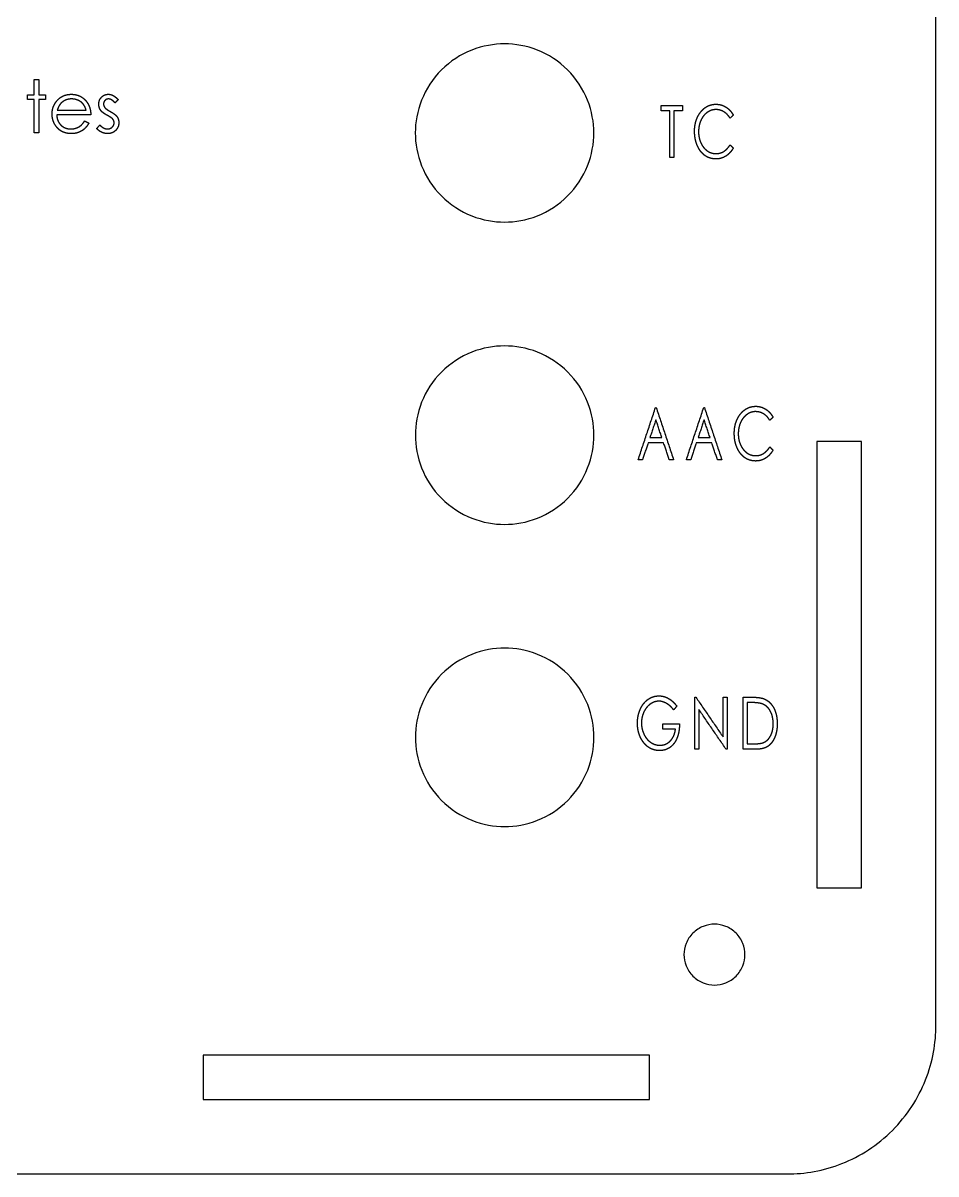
# Model space of a CAD drawing. Header units: millimetres. Extents: x 7 to 294, y -256 to -4.
# Drawn here: x 232.8 to 294.1, y -144.5 to -67.1 of the extents above; entities that cross this region are included whole.
import ezdxf

# ---------------------------------------------------------------- set-up
doc = ezdxf.new("R2010")
doc.units = ezdxf.units.MM
for name, color, linetype in [('path162', 7, 'CONTINUOUS'), ('path164', 7, 'CONTINUOUS'), ('path166', 7, 'CONTINUOUS'), ('path168', 7, 'CONTINUOUS'), ('path182', 7, 'CONTINUOUS'), ('path184', 7, 'CONTINUOUS'), ('path186', 7, 'CONTINUOUS'), ('path198', 7, 'CONTINUOUS'), ('path214', 7, 'CONTINUOUS'), ('path216', 7, 'CONTINUOUS'), ('path218', 7, 'CONTINUOUS'), ('path219', 7, 'CONTINUOUS'), ('path220', 7, 'CONTINUOUS'), ('path222', 7, 'CONTINUOUS'), ('path224', 7, 'CONTINUOUS'), ('path226', 7, 'CONTINUOUS'), ('path228', 7, 'CONTINUOUS'), ('path229', 7, 'CONTINUOUS'), ('path258', 7, 'CONTINUOUS'), ('path27_7', 7, 'CONTINUOUS'), ('path30_2', 7, 'CONTINUOUS'), ('path33_5', 7, 'CONTINUOUS'), ('path36_7', 7, 'CONTINUOUS'), ('path49', 7, 'CONTINUOUS'), ('path52', 7, 'CONTINUOUS'), ('path52_0', 7, 'CONTINUOUS'), ('path62', 7, 'CONTINUOUS'), ('path65', 7, 'CONTINUOUS'), ('path68', 7, 'CONTINUOUS'), ('path70', 7, 'CONTINUOUS')]:
    doc.layers.add(name, color=color, linetype=linetype)

msp = doc.modelspace()

# ---------------------------------------------------------------- linework, layer by layer
at = {"layer": 'path162'}
for points in [[(233.497, -70.9082), (233.811, -70.9082)], [(233.497, -71.9402), (233.497, -70.9082)], [(233.811, -70.9082), (233.811, -71.9402)], [(233.049, -72.2543), (233.049, -71.9402)], [(233.049, -71.9402), (233.497, -71.9402)], [(233.811, -71.9402), (234.26, -71.9402)], [(234.26, -71.9402), (234.26, -72.2543)], [(233.497, -72.2543), (233.049, -72.2543)], [(233.497, -74.4979), (233.497, -72.2543)], [(234.26, -72.2543), (233.811, -72.2543)], [(233.811, -72.2543), (233.811, -74.4979)], [(233.811, -74.4979), (233.497, -74.4979)]]:
    msp.add_open_spline(points, degree=1, dxfattribs=at)
at = {"layer": 'path164'}
for points in [[(235.44, -72.0144), (235.569, -71.9625)], [(235.569, -71.9625), (235.706, -71.9247)], [(235.706, -71.9247), (235.85, -71.903)], [(235.85, -71.903), (236.003, -71.8953)], [(236.003, -71.8953), (236.16, -71.903)], [(236.16, -71.903), (236.31, -71.9268)], [(236.31, -71.9268), (236.45, -71.9661)], [(236.45, -71.9661), (236.583, -72.0208)], [(234.783, -72.773), (234.824, -72.6679)], [(234.824, -72.6679), (234.874, -72.5662)], [(234.874, -72.5662), (234.935, -72.4673)], [(234.935, -72.4673), (235.003, -72.372)], [(235.003, -72.372), (235.101, -72.2605)], [(235.101, -72.2605), (235.206, -72.1631)], [(235.206, -72.1631), (235.319, -72.0817)], [(235.319, -72.0817), (235.44, -72.0144)], [(236.583, -72.0208), (236.708, -72.0916)], [(236.708, -72.0916), (236.824, -72.1785)], [(236.824, -72.1785), (236.933, -72.2809)], [(236.933, -72.2809), (237.033, -72.3987)], [(237.033, -72.3987), (237.098, -72.4905)], [(237.098, -72.4905), (237.153, -72.5873)], [(237.153, -72.5873), (237.201, -72.6903)], [(237.201, -72.6903), (237.239, -72.7983)], [(234.709, -73.226), (234.714, -73.1082)], [(234.715, -73.3515), (234.709, -73.226)], [(234.714, -73.1082), (234.727, -72.9932)], [(234.73, -73.4742), (234.715, -73.3515)], [(234.727, -72.9932), (234.75, -72.8817)], [(234.757, -73.5926), (234.73, -73.4742)], [(234.75, -72.8817), (234.783, -72.773)], [(237.311, -73.2863), (235.023, -73.2863)], [(235.023, -73.2863), (235.029, -73.3872)], [(235.029, -73.3872), (235.043, -73.484)], [(235.043, -73.484), (235.066, -73.5758)], [(237.239, -72.7983), (237.27, -72.9119)], [(237.27, -72.9119), (237.293, -73.0311)], [(237.293, -73.0311), (237.306, -73.1559)], [(237.306, -73.1559), (237.311, -73.2863)], [(234.794, -73.7083), (234.757, -73.5926)], [(234.842, -73.8212), (234.794, -73.7083)], [(234.9, -73.9306), (234.842, -73.8212)], [(234.97, -74.0365), (234.9, -73.9306)], [(235.05, -74.1388), (234.97, -74.0365)], [(235.139, -74.2335), (235.05, -74.1388)], [(235.066, -73.5758), (235.097, -73.6628)], [(235.097, -73.6628), (235.134, -73.7448)], [(235.134, -73.7448), (235.181, -73.8226)], [(235.237, -74.3155), (235.139, -74.2335)], [(235.181, -73.8226), (235.235, -73.8956)], [(235.235, -73.8956), (235.298, -73.9643)], [(235.298, -73.9643), (235.367, -74.026)], [(235.367, -74.026), (235.439, -74.08)], [(235.439, -74.08), (235.515, -74.1255)], [(235.515, -74.1255), (235.596, -74.1627)], [(235.596, -74.1627), (235.68, -74.1914)], [(235.68, -74.1914), (235.768, -74.2118)], [(235.768, -74.2118), (235.86, -74.2245)], [(235.86, -74.2245), (235.956, -74.2287)], [(235.956, -74.2287), (236.05, -74.2253)], [(236.05, -74.2253), (236.142, -74.2142)], [(236.142, -74.2142), (236.233, -74.1951)], [(236.233, -74.1951), (236.323, -74.1692)], [(236.323, -74.1692), (236.409, -74.1369)], [(236.409, -74.1369), (236.488, -74.0991)], [(236.488, -74.0991), (236.561, -74.057)], [(236.561, -74.057), (236.626, -74.0101)], [(236.626, -74.0101), (236.69, -73.9533)], [(236.69, -73.9533), (236.757, -73.8804)], [(236.757, -73.8804), (236.826, -73.7934)], [(236.872, -74.2343), (236.783, -74.3051)], [(236.826, -73.7934), (236.898, -73.6904)], [(236.956, -74.153), (236.872, -74.2343)], [(236.898, -73.6902), (237.177, -73.8368)], [(237.035, -74.059), (236.956, -74.153)], [(237.108, -73.9539), (237.035, -74.059)], [(237.177, -73.8368), (237.108, -73.9539)], [(235.343, -74.3849), (235.237, -74.3155)], [(235.456, -74.4417), (235.343, -74.3849)], [(235.579, -74.4859), (235.456, -74.4417)], [(235.709, -74.5174), (235.579, -74.4859)], [(235.848, -74.5365), (235.709, -74.5174)], [(235.995, -74.5428), (235.848, -74.5365)], [(236.128, -74.5381), (235.995, -74.5428)], [(236.253, -74.5232), (236.128, -74.5381)], [(236.372, -74.4986), (236.253, -74.5232)], [(236.483, -74.4643), (236.372, -74.4986)], [(236.589, -74.4201), (236.483, -74.4643)], [(236.689, -74.3668), (236.589, -74.4201)], [(236.783, -74.3051), (236.689, -74.3668)]]:
    msp.add_open_spline(points, degree=1, dxfattribs=at)
at = {"layer": 'path166'}
for points in [[(235.147, -72.7353), (235.113, -72.8089)], [(235.184, -72.6665), (235.147, -72.7353)], [(235.223, -72.6041), (235.184, -72.6665)], [(235.266, -72.5474), (235.223, -72.6041)], [(235.311, -72.4955), (235.266, -72.5474)], [(235.36, -72.4492), (235.311, -72.4955)], [(235.431, -72.3931), (235.36, -72.4492)], [(235.505, -72.344), (235.431, -72.3931)], [(235.582, -72.3034), (235.505, -72.344)], [(235.663, -72.269), (235.582, -72.3034)], [(235.747, -72.2431), (235.663, -72.269)], [(235.834, -72.224), (235.747, -72.2431)], [(235.925, -72.2129), (235.834, -72.224)], [(236.019, -72.2095), (235.925, -72.2129)], [(236.134, -72.215), (236.019, -72.2095)], [(236.246, -72.2333), (236.134, -72.215)], [(236.357, -72.2627), (236.246, -72.2333)], [(236.463, -72.3048), (236.357, -72.2627)], [(236.563, -72.356), (236.463, -72.3048)], [(236.653, -72.4149), (236.563, -72.356)], [(236.733, -72.4815), (236.653, -72.4149)], [(236.802, -72.5558), (236.733, -72.4815)], [(236.862, -72.64), (236.802, -72.5558)], [(236.915, -72.7374), (236.862, -72.64)], [(236.96, -72.8482), (236.915, -72.7374)], [(235.083, -72.8874), (235.056, -72.9722)], [(235.056, -72.9722), (236.997, -72.9722)], [(235.113, -72.8089), (235.083, -72.8874)], [(236.997, -72.9723), (236.96, -72.8482)]]:
    msp.add_open_spline(points, degree=1, dxfattribs=at)
at = {"layer": 'path168'}
for points in [[(238.131, -72.0036), (238.184, -71.9706)], [(238.184, -71.9706), (238.24, -71.9433)], [(238.24, -71.9433), (238.3, -71.9221)], [(238.3, -71.9221), (238.362, -71.9073)], [(238.362, -71.9073), (238.428, -71.8983)], [(238.428, -71.8983), (238.496, -71.8954)], [(238.496, -71.8954), (238.578, -71.901)], [(238.578, -71.901), (238.659, -71.9179)], [(238.659, -71.9179), (238.741, -71.9466)], [(238.741, -71.9466), (238.823, -71.9866)], [(237.85, -72.5666), (237.853, -72.4958)], [(237.857, -72.6745), (237.85, -72.5666)], [(237.853, -72.4958), (237.861, -72.4285)], [(237.879, -72.7755), (237.857, -72.6745)], [(237.861, -72.4285), (237.876, -72.3639)], [(237.876, -72.3639), (237.896, -72.3022)], [(237.896, -72.3022), (237.921, -72.2441)], [(237.921, -72.2441), (237.953, -72.1887)], [(237.953, -72.1887), (237.99, -72.1361)], [(237.99, -72.1361), (238.033, -72.087)], [(238.033, -72.087), (238.081, -72.0421)], [(238.081, -72.0421), (238.131, -72.0036)], [(238.17, -72.4868), (238.164, -72.5535)], [(238.164, -72.5535), (238.17, -72.6137)], [(238.189, -72.4245), (238.17, -72.4868)], [(238.17, -72.6137), (238.186, -72.6719)], [(238.186, -72.6719), (238.213, -72.7294)], [(238.219, -72.367), (238.189, -72.4245)], [(238.213, -72.7294), (238.251, -72.7855)], [(238.262, -72.313), (238.219, -72.367)], [(238.313, -72.2674), (238.262, -72.313)], [(238.369, -72.2351), (238.313, -72.2674)], [(238.43, -72.2156), (238.369, -72.2351)], [(238.496, -72.2092), (238.43, -72.2156)], [(238.55, -72.2135), (238.496, -72.2092)], [(238.605, -72.2262), (238.55, -72.2135)], [(238.66, -72.2473), (238.605, -72.2262)], [(238.715, -72.2768), (238.66, -72.2473)], [(238.77, -72.3146), (238.715, -72.2768)], [(238.826, -72.3609), (238.77, -72.3146)], [(238.823, -71.9866), (238.904, -72.0378)], [(238.882, -72.4156), (238.826, -72.3609)], [(238.938, -72.4787), (238.882, -72.4156)], [(238.904, -72.0378), (238.986, -72.1002)], [(239.151, -72.2593), (238.938, -72.4787)], [(238.986, -72.1002), (239.069, -72.1738)], [(239.069, -72.1738), (239.151, -72.2593)], [(237.916, -72.8716), (237.879, -72.7755)], [(237.967, -72.9606), (237.916, -72.8716)], [(237.999, -73.0034), (237.967, -72.9606)], [(238.039, -73.0468), (237.999, -73.0034)], [(238.083, -73.0903), (238.039, -73.0468)], [(238.135, -73.1338), (238.083, -73.0903)], [(238.194, -73.1772), (238.135, -73.1338)], [(238.259, -73.2214), (238.194, -73.1772)], [(238.251, -72.7855), (238.276, -72.8143)], [(238.33, -73.2656), (238.259, -73.2214)], [(238.276, -72.8143), (238.306, -72.8437)], [(238.306, -72.8437), (238.343, -72.8753)], [(238.408, -73.3098), (238.33, -73.2656)], [(238.343, -72.8753), (238.386, -72.9075)], [(238.386, -72.9075), (238.435, -72.9412)], [(238.48, -73.349), (238.408, -73.3098)], [(238.435, -72.9412), (238.489, -72.9755)], [(238.545, -73.3862), (238.48, -73.349)], [(238.489, -72.9755), (238.55, -73.012)], [(238.604, -73.4212), (238.545, -73.3862)], [(238.55, -73.012), (238.616, -73.0491)], [(238.656, -73.4549), (238.604, -73.4212)], [(238.616, -73.0491), (238.698, -73.0954)], [(238.701, -73.4872), (238.656, -73.4549)], [(238.698, -73.0954), (238.772, -73.141)], [(238.74, -73.518), (238.701, -73.4872)], [(238.771, -73.5467), (238.74, -73.518)], [(238.772, -73.141), (238.84, -73.1866)], [(238.84, -73.1866), (238.901, -73.2314)], [(238.901, -73.2314), (238.955, -73.2763)], [(238.955, -73.2763), (239.003, -73.3205)], [(239.003, -73.3205), (239.043, -73.3647)], [(239.043, -73.3647), (239.077, -73.4081)], [(239.077, -73.4081), (239.129, -73.4986)], [(239.129, -73.4986), (239.167, -73.5946)], [(237.715, -74.1963), (237.924, -73.9593)], [(237.783, -74.2727), (237.715, -74.1963)], [(237.86, -74.3407), (237.783, -74.2727)], [(237.924, -73.9593), (237.984, -74.0224)], [(237.984, -74.0224), (238.045, -74.0771)], [(238.045, -74.0771), (238.107, -74.1234)], [(238.107, -74.1234), (238.17, -74.1612)], [(238.17, -74.1612), (238.233, -74.1907)], [(238.233, -74.1907), (238.299, -74.2118)], [(238.299, -74.2118), (238.364, -74.2245)], [(238.364, -74.2245), (238.43, -74.2288)], [(238.43, -74.2288), (238.521, -74.2211)], [(238.521, -74.2211), (238.604, -74.1981)], [(238.604, -74.1981), (238.681, -74.1602)], [(238.681, -74.1602), (238.75, -74.1062)], [(238.75, -74.1062), (238.808, -74.0424)], [(238.796, -73.5734), (238.771, -73.5467)], [(238.834, -73.6288), (238.796, -73.5734)], [(238.808, -74.0424), (238.849, -73.9723)], [(238.86, -73.6877), (238.834, -73.6288)], [(238.849, -73.9723), (238.874, -73.898)], [(238.876, -73.7508), (238.86, -73.6877)], [(238.874, -73.898), (238.882, -73.8174)], [(238.882, -73.8174), (238.876, -73.7508)], [(239.032, -74.2726), (238.982, -74.328)], [(239.076, -74.2144), (239.032, -74.2726)], [(239.112, -74.1534), (239.076, -74.2144)], [(239.143, -74.0889), (239.112, -74.1534)], [(239.166, -74.0223), (239.143, -74.0889)], [(239.183, -73.9522), (239.166, -74.0223)], [(239.167, -73.5946), (239.188, -73.6963)], [(239.193, -73.8793), (239.183, -73.9522)], [(239.188, -73.6963), (239.196, -73.8035)], [(239.196, -73.8035), (239.193, -73.8793)], [(237.945, -74.4003), (237.86, -74.3407)], [(238.038, -74.4508), (237.945, -74.4003)], [(238.137, -74.4907), (238.038, -74.4508)], [(238.238, -74.5195), (238.137, -74.4907)], [(238.341, -74.537), (238.238, -74.5195)], [(238.447, -74.5425), (238.341, -74.537)], [(238.525, -74.5391), (238.447, -74.5425)], [(238.6, -74.5293), (238.525, -74.5391)], [(238.672, -74.5124), (238.6, -74.5293)], [(238.741, -74.4886), (238.672, -74.5124)], [(238.806, -74.4584), (238.741, -74.4886)], [(238.868, -74.422), (238.806, -74.4584)], [(238.926, -74.3785), (238.868, -74.422)], [(238.982, -74.328), (238.926, -74.3785)]]:
    msp.add_open_spline(points, degree=1, dxfattribs=at)
at = {"layer": 'path182'}
for points in [[(271.12, -74.4979), (271.12, -73.7921), (270.991, -73.0299), (270.697, -72.2915), (270.405, -71.5536), (269.947, -70.8448), (269.36, -70.2604), (268.775, -69.6742), (268.066, -69.217), (267.327, -68.9265), (266.588, -68.6336), (265.826, -68.505), (265.12, -68.5059), (264.415, -68.505), (263.652, -68.6336), (262.913, -68.9265), (262.175, -69.217), (261.466, -69.6742), (260.881, -70.2604), (260.293, -70.8448), (259.835, -71.5536), (259.544, -72.2915), (259.25, -73.0299), (259.12, -73.7921), (259.12, -74.4979)], [(259.12, -74.4979), (259.12, -75.2037), (259.25, -75.9659), (259.544, -76.7043), (259.835, -77.4422), (260.293, -78.1511), (260.881, -78.7354), (261.466, -79.3217), (262.175, -79.7789), (262.913, -80.0693), (263.652, -80.3623), (264.415, -80.4908), (265.12, -80.4899), (265.826, -80.4908), (266.588, -80.3623), (267.327, -80.0693), (268.066, -79.7789), (268.775, -79.3217), (269.36, -78.7354), (269.947, -78.1511), (270.405, -77.4422), (270.697, -76.7043), (270.991, -75.9659), (271.12, -75.2037), (271.12, -74.4979)]]:
    msp.add_open_spline(points, degree=3, knots=[0, 0, 0, 0, 0.392367, 0.392367, 0.392367, 0.784734, 0.784734, 0.784734, 1.1771, 1.1771, 1.1771, 1.56947, 1.56947, 1.56947, 1.96184, 1.96184, 1.96184, 2.3542, 2.3542, 2.3542, 2.74657, 2.74657, 2.74657, 3.13894, 3.13894, 3.13894, 3.13894], dxfattribs=at)
at = {"layer": 'path184'}
for points in [[(271.124, -94.8179), (271.125, -94.1117), (270.996, -93.3487), (270.703, -92.6093), (270.412, -91.8705), (269.954, -91.1605), (269.367, -90.5753), (268.782, -89.9881), (268.072, -89.5301), (267.333, -89.2392), (266.594, -88.9458), (265.831, -88.8171), (265.124, -88.8179), (264.418, -88.8171), (263.655, -88.9458), (262.916, -89.2392), (262.177, -89.5301), (261.467, -89.9881), (260.882, -90.5753), (260.294, -91.1605), (259.837, -91.8705), (259.546, -92.6093), (259.252, -93.3487), (259.123, -94.1117), (259.124, -94.8179)], [(259.124, -94.8179), (259.123, -95.5242), (259.252, -96.2872), (259.546, -97.0265), (259.837, -97.7654), (260.294, -98.4753), (260.882, -99.0606), (261.467, -99.6478), (262.177, -100.106), (262.916, -100.397), (263.655, -100.69), (264.418, -100.819), (265.124, -100.818), (265.831, -100.819), (266.594, -100.69), (267.333, -100.397), (268.072, -100.106), (268.782, -99.6478), (269.367, -99.0606), (269.954, -98.4753), (270.412, -97.7654), (270.703, -97.0265), (270.996, -96.2872), (271.125, -95.5242), (271.124, -94.8179)]]:
    msp.add_open_spline(points, degree=3, knots=[0, 0, 0, 0, 0.392699, 0.392699, 0.392699, 0.785398, 0.785398, 0.785398, 1.1781, 1.1781, 1.1781, 1.5708, 1.5708, 1.5708, 1.9635, 1.9635, 1.9635, 2.35619, 2.35619, 2.35619, 2.74889, 2.74889, 2.74889, 3.14159, 3.14159, 3.14159, 3.14159], dxfattribs=at)
at = {"layer": 'path186'}
for points in [[(271.128, -115.138), (271.129, -114.432), (271, -113.669), (270.707, -112.929), (270.416, -112.19), (269.958, -111.481), (269.371, -110.895), (268.786, -110.308), (268.076, -109.85), (267.337, -109.559), (266.598, -109.266), (265.835, -109.137), (265.128, -109.138), (264.422, -109.137), (263.659, -109.266), (262.92, -109.559), (262.181, -109.85), (261.471, -110.308), (260.886, -110.895), (260.298, -111.481), (259.841, -112.19), (259.55, -112.929), (259.256, -113.669), (259.127, -114.432), (259.128, -115.138)], [(259.128, -115.138), (259.127, -115.844), (259.256, -116.607), (259.55, -117.346), (259.841, -118.085), (260.298, -118.795), (260.886, -119.381), (261.471, -119.968), (262.181, -120.426), (262.92, -120.717), (263.659, -121.01), (264.422, -121.139), (265.128, -121.138), (265.835, -121.139), (266.598, -121.01), (267.337, -120.717), (268.076, -120.426), (268.786, -119.968), (269.371, -119.381), (269.958, -118.795), (270.416, -118.085), (270.707, -117.346), (271, -116.607), (271.129, -115.844), (271.128, -115.138)]]:
    msp.add_open_spline(points, degree=3, knots=[0, 0, 0, 0, 0.392699, 0.392699, 0.392699, 0.785398, 0.785398, 0.785398, 1.1781, 1.1781, 1.1781, 1.5708, 1.5708, 1.5708, 1.9635, 1.9635, 1.9635, 2.35619, 2.35619, 2.35619, 2.74889, 2.74889, 2.74889, 3.14159, 3.14159, 3.14159, 3.14159], dxfattribs=at)
at = {"layer": 'path198'}
for points in [[(281.279, -129.747), (281.279, -129.507), (281.234, -129.246), (281.134, -128.994), (281.034, -128.743), (280.877, -128.501), (280.677, -128.302), (280.477, -128.102), (280.235, -127.946), (279.983, -127.847), (279.73, -127.747), (279.47, -127.703), (279.229, -127.703), (278.988, -127.703), (278.728, -127.747), (278.476, -127.847), (278.224, -127.946), (277.982, -128.102), (277.782, -128.302), (277.581, -128.501), (277.425, -128.743), (277.325, -128.994), (277.224, -129.246), (277.18, -129.507), (277.179, -129.747)], [(277.179, -129.747), (277.18, -129.988), (277.224, -130.249), (277.325, -130.5), (277.425, -130.752), (277.581, -130.994), (277.782, -131.193), (277.982, -131.393), (278.224, -131.549), (278.476, -131.648), (278.728, -131.748), (278.988, -131.792), (279.229, -131.792), (279.47, -131.792), (279.73, -131.748), (279.983, -131.648), (280.235, -131.549), (280.477, -131.393), (280.677, -131.193), (280.877, -130.994), (281.034, -130.752), (281.134, -130.5), (281.234, -130.249), (281.279, -129.988), (281.279, -129.747)]]:
    msp.add_open_spline(points, degree=3, knots=[0, 0, 0, 0, 0.391986, 0.391986, 0.391986, 0.783972, 0.783972, 0.783972, 1.17596, 1.17596, 1.17596, 1.56794, 1.56794, 1.56794, 1.95993, 1.95993, 1.95993, 2.35192, 2.35192, 2.35192, 2.7439, 2.7439, 2.7439, 3.13589, 3.13589, 3.13589, 3.13589], dxfattribs=at)
at = {"layer": 'path214'}
msp.add_open_spline([(244.862, -136.499), (244.862, -139.499)], degree=1, dxfattribs=at)
at = {"layer": 'path216'}
msp.add_open_spline([(244.862, -139.499), (274.861, -139.499)], degree=1, dxfattribs=at)
at = {"layer": 'path218'}
msp.add_open_spline([(274.861, -139.499), (274.861, -136.499)], degree=1, dxfattribs=at)
at = {"layer": 'path219'}
msp.add_open_spline([(274.861, -136.499), (244.862, -136.499)], degree=1, dxfattribs=at)
at = {"layer": 'path220'}
msp.add_open_spline([(289.112, -95.2474), (286.112, -95.2474)], degree=1, dxfattribs=at)
at = {"layer": 'path222'}
msp.add_open_spline([(286.112, -95.2474), (286.112, -125.249)], degree=1, dxfattribs=at)
at = {"layer": 'path224'}
msp.add_open_spline([(286.112, -125.249), (289.112, -125.249)], degree=1, dxfattribs=at)
at = {"layer": 'path226'}
msp.add_open_spline([(289.112, -125.249), (289.112, -95.2474)], degree=1, dxfattribs=at)
at = {"layer": 'path228'}
msp.add_open_spline([(294.113, -134.498), (294.113, -14.4966)], degree=1, dxfattribs=at)
at = {"layer": 'path229'}
msp.add_open_spline([(164.112, -144.497), (284.111, -144.497)], degree=1, dxfattribs=at)
at = {"layer": 'path258'}
msp.add_open_spline([(284.112, -144.498), (285.289, -144.499), (286.561, -144.285), (287.793, -143.796), (289.025, -143.311), (290.208, -142.548), (291.183, -141.569), (292.162, -140.594), (292.925, -139.41), (293.41, -138.179), (293.899, -136.947), (294.114, -135.675), (294.112, -134.498)], degree=3, knots=[0, 0, 0, 0, 0.392699, 0.392699, 0.392699, 0.785399, 0.785399, 0.785399, 1.1781, 1.1781, 1.1781, 1.5708, 1.5708, 1.5708, 1.5708], dxfattribs=at)
at = {"layer": 'path27_7'}
for points in [[(274.1, -96.4667), (275.267, -92.9667)], [(275.267, -92.9667), (275.312, -92.9667)], [(275.312, -92.9667), (276.479, -96.4667)], [(274.767, -95.3449), (274.394, -96.4667)], [(275.812, -95.3449), (274.767, -95.3449)], [(276.186, -96.4667), (275.812, -95.3449)], [(274.394, -96.4667), (274.1, -96.4667)], [(276.479, -96.4667), (276.186, -96.4667)]]:
    msp.add_open_spline(points, degree=1, dxfattribs=at)
at = {"layer": 'path30_2'}
for points in [[(275.29, -93.7786), (274.887, -94.986)], [(275.692, -94.986), (275.29, -93.7786)], [(274.887, -94.986), (275.692, -94.986)]]:
    msp.add_open_spline(points, degree=1, dxfattribs=at)
at = {"layer": 'path33_5'}
for points in [[(277.34, -96.4667), (278.507, -92.9667)], [(278.507, -92.9667), (278.552, -92.9667)], [(278.552, -92.9667), (279.718, -96.4667)], [(278.007, -95.3449), (277.633, -96.4667)], [(279.052, -95.3449), (278.007, -95.3449)], [(279.425, -96.4667), (279.052, -95.3449)], [(277.633, -96.4667), (277.34, -96.4667)], [(279.718, -96.4667), (279.425, -96.4667)]]:
    msp.add_open_spline(points, degree=1, dxfattribs=at)
at = {"layer": 'path36_7'}
for points in [[(278.529, -93.7786), (278.127, -94.986)], [(278.932, -94.986), (278.529, -93.7786)], [(278.127, -94.986), (278.932, -94.986)]]:
    msp.add_open_spline(points, degree=1, dxfattribs=at)
at = {"layer": 'path49'}
for points in [[(275.637, -73.0146), (275.637, -72.6556)], [(275.637, -72.6556), (277.073, -72.6556)], [(277.073, -72.6556), (277.073, -73.0146)], [(276.22, -73.0146), (275.637, -73.0146)], [(276.22, -76.1556), (276.22, -73.0146)], [(277.073, -73.0146), (276.489, -73.0146)], [(276.489, -73.0146), (276.489, -76.1556)], [(276.489, -76.1556), (276.22, -76.1556)]]:
    msp.add_open_spline(points, degree=1, dxfattribs=at)
at = {"layer": 'path52'}
for points in [[(278.635, -72.7713), (278.76, -72.697)], [(278.76, -72.697), (278.892, -72.6395)], [(278.892, -72.6395), (279.03, -72.5988)], [(279.03, -72.5988), (279.175, -72.5742)], [(279.175, -72.5742), (279.326, -72.5658)], [(279.326, -72.5658), (279.418, -72.5687)], [(279.418, -72.5687), (279.508, -72.5777)], [(279.508, -72.5777), (279.596, -72.593)], [(279.596, -72.593), (279.68, -72.6142)], [(279.68, -72.6142), (279.764, -72.6408)], [(279.764, -72.6408), (279.844, -72.6745)], [(279.844, -72.6745), (279.922, -72.7138)], [(279.922, -72.7138), (279.999, -72.7586)], [(277.991, -73.6772), (278.049, -73.5194)], [(278.049, -73.5194), (278.12, -73.3687)], [(278.12, -73.3687), (278.202, -73.2263)], [(278.202, -73.2263), (278.298, -73.091)], [(278.298, -73.091), (278.404, -72.9676)], [(278.391, -73.4977), (278.348, -73.5755)], [(278.438, -73.4248), (278.391, -73.4977)], [(278.404, -72.9676), (278.516, -72.861)], [(278.489, -73.3561), (278.438, -73.4248)], [(278.543, -73.2916), (278.489, -73.3561)], [(278.516, -72.861), (278.635, -72.7713)], [(278.602, -73.2313), (278.543, -73.2916)], [(278.665, -73.1752), (278.602, -73.2313)], [(278.731, -73.1233), (278.665, -73.1752)], [(278.799, -73.077), (278.731, -73.1233)], [(278.87, -73.0364), (278.799, -73.077)], [(278.942, -73.0027), (278.87, -73.0364)], [(279.015, -72.9747), (278.942, -73.0027)], [(279.09, -72.953), (279.015, -72.9747)], [(279.166, -72.9376), (279.09, -72.953)], [(279.244, -72.9278), (279.166, -72.9376)], [(279.323, -72.9249), (279.244, -72.9278)], [(279.466, -72.9339), (279.323, -72.9249)], [(279.604, -72.962), (279.466, -72.9339)], [(279.735, -73.0082), (279.604, -72.962)], [(279.859, -73.0735), (279.735, -73.0082)], [(279.977, -73.1562), (279.859, -73.0735)], [(280.087, -73.2557), (279.977, -73.1562)], [(279.999, -72.7586), (280.072, -72.8091)], [(280.072, -72.8091), (280.142, -72.8645)], [(280.187, -73.3735), (280.087, -73.2557)], [(280.142, -72.8645), (280.209, -72.9248)], [(280.279, -73.5081), (280.187, -73.3735)], [(280.209, -72.9248), (280.272, -72.9893)], [(280.272, -72.9893), (280.332, -73.0594)], [(280.492, -73.2978), (280.279, -73.5081)], [(280.332, -73.0594), (280.388, -73.1337)], [(280.388, -73.1337), (280.442, -73.2136)], [(280.442, -73.2136), (280.492, -73.2978)], [(277.889, -74.3853), (277.895, -74.1967)], [(277.895, -74.1967), (277.915, -74.0158)], [(277.915, -74.0158), (277.946, -73.8426)], [(277.946, -73.8426), (277.991, -73.6772)], [(278.168, -74.2051), (278.161, -74.3061)], [(278.179, -74.1077), (278.168, -74.2051)], [(278.196, -74.0123), (278.179, -74.1077)], [(278.218, -73.9191), (278.196, -74.0123)], [(278.243, -73.8293), (278.218, -73.9191)], [(278.274, -73.7417), (278.243, -73.8293)], [(278.309, -73.6569), (278.274, -73.7417)], [(278.348, -73.5755), (278.309, -73.6569)], [(277.895, -74.5648), (277.889, -74.3853)], [(277.91, -74.7373), (277.895, -74.5648)], [(277.937, -74.9034), (277.91, -74.7373)], [(277.974, -75.0626), (277.937, -74.9034)], [(278.021, -75.2154), (277.974, -75.0626)], [(278.161, -74.3061), (278.158, -74.4091)], [(278.158, -74.4091), (278.163, -74.5641)], [(278.163, -74.5641), (278.179, -74.712)], [(278.179, -74.712), (278.205, -74.8537)], [(278.205, -74.8537), (278.242, -74.9883)], [(278.242, -74.9883), (278.289, -75.1173)], [(278.08, -75.3613), (278.021, -75.2154)], [(278.148, -75.5008), (278.08, -75.3613)], [(278.228, -75.6333), (278.148, -75.5008)], [(278.279, -75.7076), (278.228, -75.6333)], [(278.333, -75.777), (278.279, -75.7076)], [(278.289, -75.1173), (278.347, -75.2393)], [(278.389, -75.8415), (278.333, -75.777)], [(278.347, -75.2393), (278.415, -75.355)], [(278.448, -75.9011), (278.389, -75.8415)], [(278.415, -75.355), (278.493, -75.4636)], [(278.493, -75.4636), (278.579, -75.5625)], [(278.579, -75.5625), (278.672, -75.6487)], [(278.672, -75.6487), (278.769, -75.721)], [(278.769, -75.721), (278.873, -75.7806)], [(278.873, -75.7806), (278.981, -75.8268)], [(278.981, -75.8268), (279.095, -75.8598)], [(279.608, -75.8502), (279.734, -75.8046)], [(279.734, -75.8046), (279.855, -75.7408)], [(279.855, -75.7408), (279.969, -75.6588)], [(279.969, -75.6588), (280.078, -75.5585)], [(280.078, -75.5585), (280.181, -75.44)], [(280.181, -75.44), (280.278, -75.3033)], [(280.268, -75.8221), (280.204, -75.888)], [(280.328, -75.752), (280.268, -75.8221)], [(280.278, -75.3033), (280.491, -75.5115)], [(280.386, -75.677), (280.328, -75.752)], [(280.44, -75.5964), (280.386, -75.677)], [(280.491, -75.5115), (280.44, -75.5964)], [(278.509, -75.9558), (278.448, -75.9011)], [(278.572, -76.0063), (278.509, -75.9558)], [(278.637, -76.0519), (278.572, -76.0063)], [(278.705, -76.0925), (278.637, -76.0519)], [(278.774, -76.1283), (278.705, -76.0925)], [(278.847, -76.1591), (278.774, -76.1283)], [(278.922, -76.1858), (278.847, -76.1591)], [(278.999, -76.2067), (278.922, -76.1858)], [(279.078, -76.2236), (278.999, -76.2067)], [(279.159, -76.2355), (279.078, -76.2236)], [(279.095, -75.8598), (279.214, -75.8802)], [(279.243, -76.2432), (279.159, -76.2355)], [(279.214, -75.8802), (279.339, -75.8865)], [(279.33, -76.2458), (279.243, -76.2432)], [(279.42, -76.2429), (279.33, -76.2458)], [(279.339, -75.8865), (279.476, -75.8775)], [(279.509, -76.2339), (279.42, -76.2429)], [(279.476, -75.8775), (279.608, -75.8502)], [(279.595, -76.2191), (279.509, -76.2339)], [(279.68, -76.1979), (279.595, -76.2191)], [(279.762, -76.1706), (279.68, -76.1979)], [(279.841, -76.1376), (279.762, -76.1706)], [(279.919, -76.0991), (279.841, -76.1376)], [(279.994, -76.0542), (279.919, -76.0991)], [(280.067, -76.0037), (279.994, -76.0542)], [(280.137, -75.9483), (280.067, -76.0037)], [(280.204, -75.888), (280.137, -75.9483)]]:
    msp.add_open_spline(points, degree=1, dxfattribs=at)
at = {"layer": 'path52_0'}
for points in [[(280.789, -93.6796), (280.871, -93.5373)], [(280.871, -93.5373), (280.967, -93.402)], [(280.967, -93.402), (281.073, -93.2786)], [(281.073, -93.2786), (281.186, -93.172)], [(281.212, -93.6025), (281.159, -93.667)], [(281.186, -93.172), (281.304, -93.0822)], [(281.271, -93.5422), (281.212, -93.6025)], [(281.334, -93.4861), (281.271, -93.5422)], [(281.304, -93.0822), (281.43, -93.008)], [(281.4, -93.4343), (281.334, -93.4861)], [(281.468, -93.388), (281.4, -93.4343)], [(281.43, -93.008), (281.561, -92.9505)], [(281.539, -93.3473), (281.468, -93.388)], [(281.611, -93.3137), (281.539, -93.3473)], [(281.561, -92.9505), (281.699, -92.9098)], [(281.684, -93.2856), (281.611, -93.3137)], [(281.759, -93.2639), (281.684, -93.2856)], [(281.699, -92.9098), (281.844, -92.8852)], [(281.835, -93.2486), (281.759, -93.2639)], [(281.913, -93.2388), (281.835, -93.2486)], [(281.844, -92.8852), (281.995, -92.8767)], [(281.992, -93.2359), (281.913, -93.2388)], [(282.135, -93.2449), (281.992, -93.2359)], [(281.995, -92.8767), (282.087, -92.8796)], [(282.087, -92.8796), (282.177, -92.8886)], [(282.273, -93.2729), (282.135, -93.2449)], [(282.177, -92.8886), (282.265, -92.904)], [(282.265, -92.904), (282.349, -92.9251)], [(282.404, -93.3192), (282.273, -93.2729)], [(282.349, -92.9251), (282.433, -92.9518)], [(282.528, -93.3844), (282.404, -93.3192)], [(282.433, -92.9518), (282.513, -92.9854)], [(282.513, -92.9854), (282.591, -93.0247)], [(282.646, -93.4671), (282.528, -93.3844)], [(282.591, -93.0247), (282.668, -93.0696)], [(282.756, -93.5667), (282.646, -93.4671)], [(282.668, -93.0696), (282.741, -93.12)], [(282.741, -93.12), (282.811, -93.1754)], [(282.856, -93.6845), (282.756, -93.5667)], [(282.811, -93.1754), (282.878, -93.2357)], [(282.878, -93.2357), (282.941, -93.3002)], [(282.941, -93.3002), (283.001, -93.3704)], [(283.161, -93.6087), (282.948, -93.8191)], [(283.001, -93.3704), (283.058, -93.4447)], [(283.058, -93.4447), (283.111, -93.5246)], [(283.111, -93.5246), (283.161, -93.6087)], [(280.564, -94.5076), (280.584, -94.3267)], [(280.584, -94.3267), (280.616, -94.1536)], [(280.616, -94.1536), (280.66, -93.9881)], [(280.66, -93.9881), (280.718, -93.8304)], [(280.718, -93.8304), (280.789, -93.6796)], [(280.848, -94.4186), (280.837, -94.5161)], [(280.865, -94.3233), (280.848, -94.4186)], [(280.887, -94.23), (280.865, -94.3233)], [(280.912, -94.1403), (280.887, -94.23)], [(280.943, -94.0526), (280.912, -94.1403)], [(280.978, -93.9678), (280.943, -94.0526)], [(281.017, -93.8865), (280.978, -93.9678)], [(281.06, -93.8087), (281.017, -93.8865)], [(281.107, -93.7357), (281.06, -93.8087)], [(281.159, -93.667), (281.107, -93.7357)], [(282.948, -93.8191), (282.856, -93.6845)], [(280.558, -94.6962), (280.564, -94.5076)], [(280.564, -94.8757), (280.558, -94.6962)], [(280.579, -95.0482), (280.564, -94.8757)], [(280.606, -95.2144), (280.579, -95.0482)], [(280.83, -94.617), (280.827, -94.7201)], [(280.827, -94.7201), (280.832, -94.8751)], [(280.837, -94.5161), (280.83, -94.617)], [(280.832, -94.8751), (280.848, -95.023)], [(280.848, -95.023), (280.874, -95.1646)], [(280.874, -95.1646), (280.911, -95.2992)], [(280.643, -95.3735), (280.606, -95.2144)], [(280.69, -95.5264), (280.643, -95.3735)], [(280.749, -95.6722), (280.69, -95.5264)], [(280.817, -95.8117), (280.749, -95.6722)], [(280.897, -95.9442), (280.817, -95.8117)], [(280.948, -96.0186), (280.897, -95.9442)], [(280.911, -95.2992), (280.958, -95.4282)], [(280.958, -95.4282), (281.016, -95.5502)], [(281.016, -95.5502), (281.084, -95.6659)], [(281.084, -95.6659), (281.162, -95.7746)], [(281.162, -95.7746), (281.249, -95.8734)], [(281.249, -95.8734), (281.341, -95.9597)], [(281.341, -95.9597), (281.439, -96.0319)], [(282.638, -95.9697), (282.747, -95.8694)], [(282.747, -95.8694), (282.85, -95.751)], [(282.85, -95.751), (282.947, -95.6143)], [(282.947, -95.6143), (283.16, -95.8225)], [(283.109, -95.9073), (283.055, -95.988)], [(283.16, -95.8225), (283.109, -95.9073)], [(281.002, -96.088), (280.948, -96.0186)], [(281.058, -96.1525), (281.002, -96.088)], [(281.117, -96.2121), (281.058, -96.1525)], [(281.178, -96.2667), (281.117, -96.2121)], [(281.241, -96.3172), (281.178, -96.2667)], [(281.306, -96.3628), (281.241, -96.3172)], [(281.374, -96.4035), (281.306, -96.3628)], [(281.443, -96.4392), (281.374, -96.4035)], [(281.439, -96.0319), (281.542, -96.0915)], [(281.516, -96.4701), (281.443, -96.4392)], [(281.591, -96.4967), (281.516, -96.4701)], [(281.542, -96.0915), (281.65, -96.1378)], [(281.668, -96.5176), (281.591, -96.4967)], [(281.65, -96.1378), (281.764, -96.1707)], [(281.747, -96.5346), (281.668, -96.5176)], [(281.828, -96.5465), (281.747, -96.5346)], [(281.764, -96.1707), (281.883, -96.1911)], [(281.912, -96.5541), (281.828, -96.5465)], [(281.883, -96.1911), (282.008, -96.1975)], [(281.999, -96.5568), (281.912, -96.5541)], [(282.089, -96.5539), (281.999, -96.5568)], [(282.008, -96.1975), (282.145, -96.1885)], [(282.178, -96.5449), (282.089, -96.5539)], [(282.145, -96.1885), (282.277, -96.1611)], [(282.264, -96.5301), (282.178, -96.5449)], [(282.349, -96.5089), (282.264, -96.5301)], [(282.277, -96.1611), (282.403, -96.1156)], [(282.431, -96.4815), (282.349, -96.5089)], [(282.403, -96.1156), (282.524, -96.0517)], [(282.511, -96.4486), (282.431, -96.4815)], [(282.588, -96.41), (282.511, -96.4486)], [(282.524, -96.0517), (282.638, -95.9697)], [(282.663, -96.3651), (282.588, -96.41)], [(282.736, -96.3147), (282.663, -96.3651)], [(282.806, -96.2593), (282.736, -96.3147)], [(282.873, -96.199), (282.806, -96.2593)], [(282.937, -96.1331), (282.873, -96.199)], [(282.997, -96.063), (282.937, -96.1331)], [(283.055, -95.988), (282.997, -96.063)]]:
    msp.add_open_spline(points, degree=1, dxfattribs=at)
at = {"layer": 'path62'}
for points in [[(274.339, -113.059), (274.397, -112.966)], [(274.397, -112.966), (274.46, -112.879)], [(274.46, -112.879), (274.526, -112.799)], [(274.526, -112.799), (274.597, -112.724)], [(274.597, -112.724), (274.672, -112.654)], [(274.672, -112.654), (274.752, -112.591)], [(274.752, -112.591), (274.835, -112.534)], [(274.838, -112.96), (274.774, -113.017)], [(274.835, -112.534), (274.921, -112.485)], [(274.906, -112.908), (274.838, -112.96)], [(274.976, -112.861), (274.906, -112.908)], [(274.921, -112.485), (275.009, -112.444)], [(275.048, -112.821), (274.976, -112.861)], [(275.009, -112.444), (275.101, -112.41)], [(275.12, -112.786), (275.048, -112.821)], [(275.101, -112.41), (275.194, -112.384)], [(275.193, -112.758), (275.12, -112.786)], [(275.267, -112.736), (275.193, -112.758)], [(275.194, -112.384), (275.291, -112.365)], [(275.342, -112.721), (275.267, -112.736)], [(275.291, -112.365), (275.391, -112.353)], [(275.418, -112.711), (275.342, -112.721)], [(275.391, -112.353), (275.492, -112.349)], [(275.495, -112.708), (275.418, -112.711)], [(275.492, -112.349), (275.575, -112.352)], [(275.62, -112.717), (275.495, -112.708)], [(275.575, -112.352), (275.657, -112.36)], [(275.747, -112.745), (275.62, -112.717)], [(275.657, -112.36), (275.737, -112.373)], [(275.737, -112.373), (275.816, -112.39)], [(275.875, -112.792), (275.747, -112.745)], [(275.816, -112.39), (275.895, -112.413)], [(276.005, -112.857), (275.875, -112.792)], [(275.895, -112.413), (275.971, -112.441)], [(275.971, -112.441), (276.047, -112.474)], [(276.133, -112.94), (276.005, -112.857)], [(276.047, -112.474), (276.121, -112.513)], [(276.121, -112.513), (276.195, -112.557)], [(276.256, -113.039), (276.133, -112.94)], [(276.195, -112.557), (276.268, -112.607)], [(276.268, -112.607), (276.341, -112.663)], [(276.341, -112.663), (276.413, -112.725)], [(276.413, -112.725), (276.484, -112.794)], [(276.484, -112.794), (276.556, -112.869)], [(276.556, -112.869), (276.627, -112.95)], [(276.627, -112.95), (276.697, -113.037)], [(274.076, -113.824), (274.096, -113.707)], [(274.096, -113.707), (274.122, -113.592)], [(274.122, -113.592), (274.155, -113.48)], [(274.155, -113.48), (274.192, -113.369)], [(274.192, -113.369), (274.237, -113.262)], [(274.237, -113.262), (274.286, -113.157)], [(274.286, -113.157), (274.339, -113.059)], [(274.405, -113.624), (274.357, -113.803)], [(274.472, -113.451), (274.405, -113.624)], [(274.513, -113.367), (274.472, -113.451)], [(274.557, -113.288), (274.513, -113.367)], [(274.605, -113.214), (274.557, -113.288)], [(274.658, -113.144), (274.605, -113.214)], [(274.714, -113.078), (274.658, -113.144)], [(274.774, -113.017), (274.714, -113.078)], [(276.374, -113.157), (276.256, -113.039)], [(276.487, -113.292), (276.374, -113.157)], [(276.697, -113.036), (276.487, -113.292)], [(274.049, -114.188), (274.052, -114.064)], [(274.054, -114.352), (274.049, -114.188)], [(274.052, -114.064), (274.061, -113.943)], [(274.07, -114.512), (274.054, -114.352)], [(274.061, -113.943), (274.076, -113.824)], [(274.096, -114.667), (274.07, -114.512)], [(274.328, -113.986), (274.318, -114.174)], [(274.318, -114.174), (274.321, -114.27)], [(274.321, -114.27), (274.329, -114.366)], [(274.357, -113.803), (274.328, -113.986)], [(274.329, -114.366), (274.342, -114.461)], [(274.342, -114.461), (274.359, -114.554)], [(275.754, -114.593), (275.754, -114.234)], [(275.754, -114.234), (276.876, -114.234)], [(276.87, -114.435), (276.852, -114.625)], [(276.876, -114.234), (276.87, -114.435)], [(274.132, -114.817), (274.096, -114.667)], [(274.178, -114.962), (274.132, -114.817)], [(274.235, -115.102), (274.178, -114.962)], [(274.302, -115.237), (274.235, -115.102)], [(274.38, -115.367), (274.302, -115.237)], [(274.359, -114.554), (274.382, -114.647)], [(274.382, -114.647), (274.41, -114.738)], [(274.41, -114.738), (274.443, -114.828)], [(274.443, -114.828), (274.481, -114.916)], [(274.481, -114.916), (274.524, -115.002)], [(274.524, -115.002), (274.571, -115.082)], [(274.571, -115.082), (274.621, -115.159)], [(274.621, -115.159), (274.675, -115.23)], [(274.675, -115.23), (274.733, -115.297)], [(274.733, -115.297), (274.796, -115.359)], [(276.607, -114.593), (275.754, -114.593)], [(276.266, -115.371), (276.334, -115.293)], [(276.334, -115.293), (276.395, -115.209)], [(276.395, -115.209), (276.449, -115.12)], [(276.449, -115.12), (276.495, -115.026)], [(276.495, -115.026), (276.534, -114.926)], [(276.534, -114.926), (276.565, -114.821)], [(276.565, -114.821), (276.59, -114.709)], [(276.59, -114.709), (276.607, -114.593)], [(276.669, -115.28), (276.596, -115.417)], [(276.732, -115.132), (276.669, -115.28)], [(276.783, -114.974), (276.732, -115.132)], [(276.823, -114.805), (276.783, -114.974)], [(276.852, -114.625), (276.823, -114.805)], [(274.434, -115.447), (274.38, -115.367)], [(274.492, -115.522), (274.434, -115.447)], [(274.551, -115.592), (274.492, -115.522)], [(274.613, -115.657), (274.551, -115.592)], [(274.677, -115.716), (274.613, -115.657)], [(274.744, -115.77), (274.677, -115.716)], [(274.814, -115.819), (274.744, -115.77)], [(274.796, -115.359), (274.862, -115.416)], [(274.885, -115.863), (274.814, -115.819)], [(274.862, -115.416), (274.932, -115.469)], [(274.959, -115.902), (274.885, -115.863)], [(274.932, -115.469), (275.005, -115.516)], [(275.036, -115.936), (274.959, -115.902)], [(275.005, -115.516), (275.079, -115.557)], [(275.114, -115.964), (275.036, -115.936)], [(275.079, -115.557), (275.155, -115.591)], [(275.196, -115.987), (275.114, -115.964)], [(275.155, -115.591), (275.233, -115.619)], [(275.279, -116.006), (275.196, -115.987)], [(275.233, -115.619), (275.313, -115.642)], [(275.365, -116.018), (275.279, -116.006)], [(275.313, -115.642), (275.395, -115.657)], [(275.454, -116.026), (275.365, -116.018)], [(275.395, -115.657), (275.477, -115.667)], [(275.544, -116.029), (275.454, -116.026)], [(275.477, -115.667), (275.562, -115.67)], [(275.692, -116.021), (275.544, -116.029)], [(275.562, -115.67), (275.664, -115.665)], [(275.664, -115.665), (275.763, -115.651)], [(275.832, -115.999), (275.692, -116.021)], [(275.763, -115.651), (275.857, -115.628)], [(275.964, -115.961), (275.832, -115.999)], [(275.857, -115.628), (275.946, -115.595)], [(275.946, -115.595), (276.033, -115.553)], [(276.089, -115.908), (275.964, -115.961)], [(276.033, -115.553), (276.115, -115.502)], [(276.206, -115.84), (276.089, -115.908)], [(276.115, -115.502), (276.192, -115.441)], [(276.192, -115.441), (276.266, -115.371)], [(276.315, -115.756), (276.206, -115.84)], [(276.417, -115.657), (276.315, -115.756)], [(276.511, -115.544), (276.417, -115.657)], [(276.596, -115.417), (276.511, -115.544)]]:
    msp.add_open_spline(points, degree=1, dxfattribs=at)
at = {"layer": 'path65'}
for points in [[(277.917, -115.939), (277.917, -112.439)], [(277.917, -112.439), (277.974, -112.439)], [(277.974, -112.439), (279.802, -115.108)], [(279.802, -115.108), (279.802, -112.439)], [(279.802, -112.439), (280.071, -112.439)], [(280.071, -112.439), (280.071, -115.939)], [(280.01, -115.939), (278.186, -113.277)], [(278.186, -113.277), (278.186, -115.939)], [(278.186, -115.939), (277.917, -115.939)], [(280.071, -115.939), (280.01, -115.939)]]:
    msp.add_open_spline(points, degree=1, dxfattribs=at)
at = {"layer": 'path68'}
for points in [[(281.157, -115.939), (281.157, -112.439)], [(281.157, -112.439), (281.72, -112.439)], [(281.72, -112.439), (281.867, -112.442)], [(281.867, -112.442), (282.004, -112.447)], [(282.004, -112.447), (282.13, -112.457)], [(282.13, -112.457), (282.246, -112.471)], [(282.246, -112.471), (282.352, -112.489)], [(282.352, -112.489), (282.446, -112.51)], [(282.446, -112.51), (282.531, -112.536)], [(282.531, -112.536), (282.605, -112.566)], [(282.605, -112.566), (282.701, -112.614)], [(282.701, -112.614), (282.792, -112.671)], [(282.792, -112.671), (282.877, -112.736)], [(282.877, -112.736), (282.957, -112.809)], [(282.957, -112.809), (283.032, -112.891)], [(283.032, -112.891), (283.1, -112.98)], [(283.1, -112.98), (283.164, -113.078)], [(283.164, -113.078), (283.222, -113.184)], [(283.222, -113.184), (283.275, -113.297)], [(283.275, -113.297), (283.32, -113.415)], [(283.32, -113.415), (283.358, -113.538)], [(283.358, -113.538), (283.39, -113.666)], [(283.39, -113.666), (283.414, -113.8)], [(283.414, -113.8), (283.431, -113.94)], [(283.434, -114.489), (283.421, -114.61)], [(283.431, -113.94), (283.442, -114.084)], [(283.442, -114.363), (283.434, -114.489)], [(283.442, -114.084), (283.445, -114.234)], [(283.445, -114.234), (283.442, -114.363)], [(283.223, -115.256), (283.174, -115.346)], [(283.268, -115.159), (283.223, -115.256)], [(283.31, -115.057), (283.268, -115.159)], [(283.346, -114.951), (283.31, -115.057)], [(283.376, -114.841), (283.346, -114.951)], [(283.401, -114.728), (283.376, -114.841)], [(283.421, -114.61), (283.401, -114.728)], [(282.021, -115.94), (281.157, -115.94)], [(282.145, -115.937), (282.021, -115.94)], [(282.261, -115.928), (282.145, -115.937)], [(282.37, -115.913), (282.261, -115.928)], [(282.473, -115.892), (282.37, -115.913)], [(282.567, -115.865), (282.473, -115.892)], [(282.656, -115.833), (282.567, -115.865)], [(282.736, -115.794), (282.656, -115.833)], [(282.811, -115.749), (282.736, -115.794)], [(282.879, -115.698), (282.811, -115.749)], [(282.945, -115.641), (282.879, -115.698)], [(283.007, -115.577), (282.945, -115.641)], [(283.066, -115.506), (283.007, -115.577)], [(283.122, -115.43), (283.066, -115.506)], [(283.174, -115.346), (283.122, -115.43)]]:
    msp.add_open_spline(points, degree=1, dxfattribs=at)
at = {"layer": 'path70'}
for points in [[(281.618, -112.795), (281.426, -112.795)], [(281.426, -112.795), (281.426, -115.577)], [(281.759, -112.798), (281.618, -112.795)], [(281.89, -112.803), (281.759, -112.798)], [(282.01, -112.81), (281.89, -112.803)], [(282.12, -112.821), (282.01, -112.81)], [(282.22, -112.835), (282.12, -112.821)], [(282.309, -112.852), (282.22, -112.835)], [(282.388, -112.871), (282.309, -112.852)], [(282.457, -112.895), (282.388, -112.871)], [(282.54, -112.931), (282.457, -112.895)], [(282.617, -112.974), (282.54, -112.931)], [(282.69, -113.024), (282.617, -112.974)], [(282.759, -113.081), (282.69, -113.024)], [(282.823, -113.146), (282.759, -113.081)], [(282.882, -113.217), (282.823, -113.146)], [(282.936, -113.294), (282.882, -113.217)], [(282.986, -113.379), (282.936, -113.294)], [(283.031, -113.47), (282.986, -113.379)], [(283.07, -113.565), (283.031, -113.47)], [(283.102, -113.665), (283.07, -113.565)], [(283.128, -113.769), (283.102, -113.665)], [(283.149, -113.878), (283.128, -113.769)], [(283.164, -113.991), (283.149, -113.878)], [(283.152, -114.566), (283.165, -114.459)], [(283.173, -114.108), (283.164, -113.991)], [(283.165, -114.459), (283.173, -114.347)], [(283.176, -114.231), (283.173, -114.108)], [(283.173, -114.347), (283.176, -114.231)], [(282.731, -115.366), (282.793, -115.313)], [(282.793, -115.313), (282.851, -115.253)], [(282.851, -115.253), (282.905, -115.186)], [(282.905, -115.186), (282.955, -115.114)], [(282.955, -115.114), (283.001, -115.035)], [(283.001, -115.035), (283.042, -114.95)], [(283.042, -114.95), (283.077, -114.861)], [(283.077, -114.861), (283.107, -114.767)], [(283.107, -114.767), (283.132, -114.669)], [(283.132, -114.669), (283.152, -114.566)], [(281.426, -115.58), (281.739, -115.58)], [(281.739, -115.58), (281.875, -115.577)], [(281.875, -115.577), (281.999, -115.573)], [(281.999, -115.573), (282.112, -115.566)], [(282.112, -115.566), (282.215, -115.557)], [(282.215, -115.557), (282.308, -115.544)], [(282.308, -115.544), (282.389, -115.529)], [(282.389, -115.529), (282.46, -115.511)], [(282.46, -115.511), (282.52, -115.49)], [(282.52, -115.49), (282.594, -115.455)], [(282.594, -115.455), (282.664, -115.414)], [(282.664, -115.414), (282.731, -115.366)]]:
    msp.add_open_spline(points, degree=1, dxfattribs=at)

doc.saveas('drawing.dxf')
